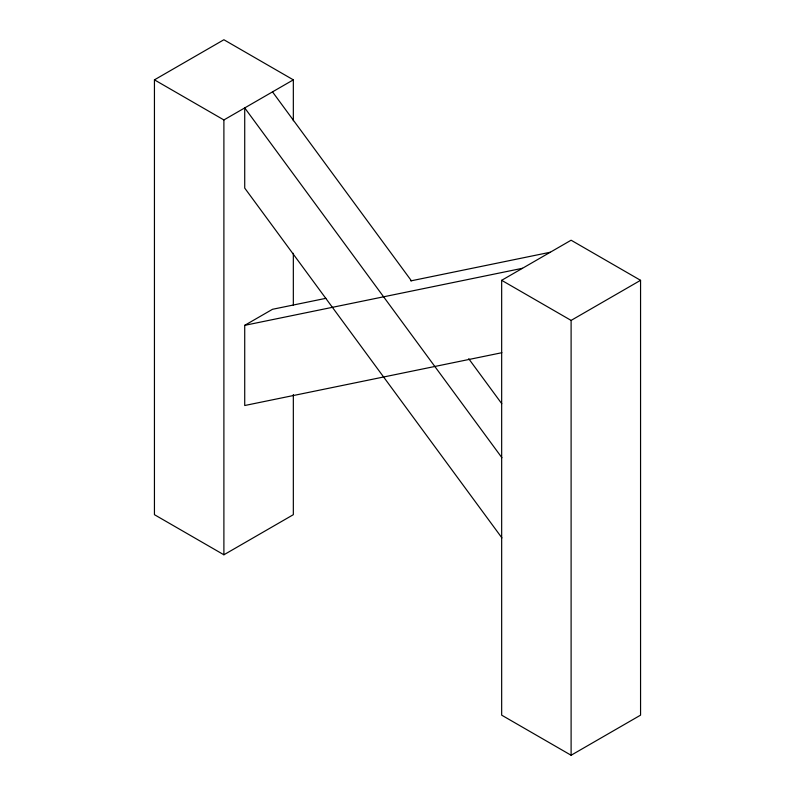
<?xml version="1.0" encoding="UTF-8"?>
<svg xmlns="http://www.w3.org/2000/svg" width="795" height="795" viewBox="0 0 795 795"><rect width="100%" height="100%" fill="white"/><g stroke="black" fill="none" stroke-linecap="round" stroke-linejoin="round"><path stroke-width="1.19" d="M293.335 394.519L293.335 514.683L223.892 554.781L154.439 514.683L154.439 79.848L223.892 39.75L293.335 79.848L293.335 120.731M154.439 79.848L223.892 119.946L293.335 79.848M501.874 352.712L244.721 405.52L244.721 325.334L272.506 309.295L325.871 298.334M501.665 280.317L571.108 240.219L640.561 280.317L640.561 715.152L571.108 755.25L501.665 715.152L501.665 280.317L571.108 320.405L640.561 280.317M410.786 280.893L550.279 252.244M244.721 325.334L522.494 268.283M272.506 91.872L411.393 280.774M468.712 358.724L501.774 403.701M501.923 457.721L244.721 107.911L244.721 188.097L501.923 537.907M571.108 320.405L571.108 755.25M293.335 253.287L293.335 305.32M223.892 119.946L223.892 554.781"/></g></svg>
